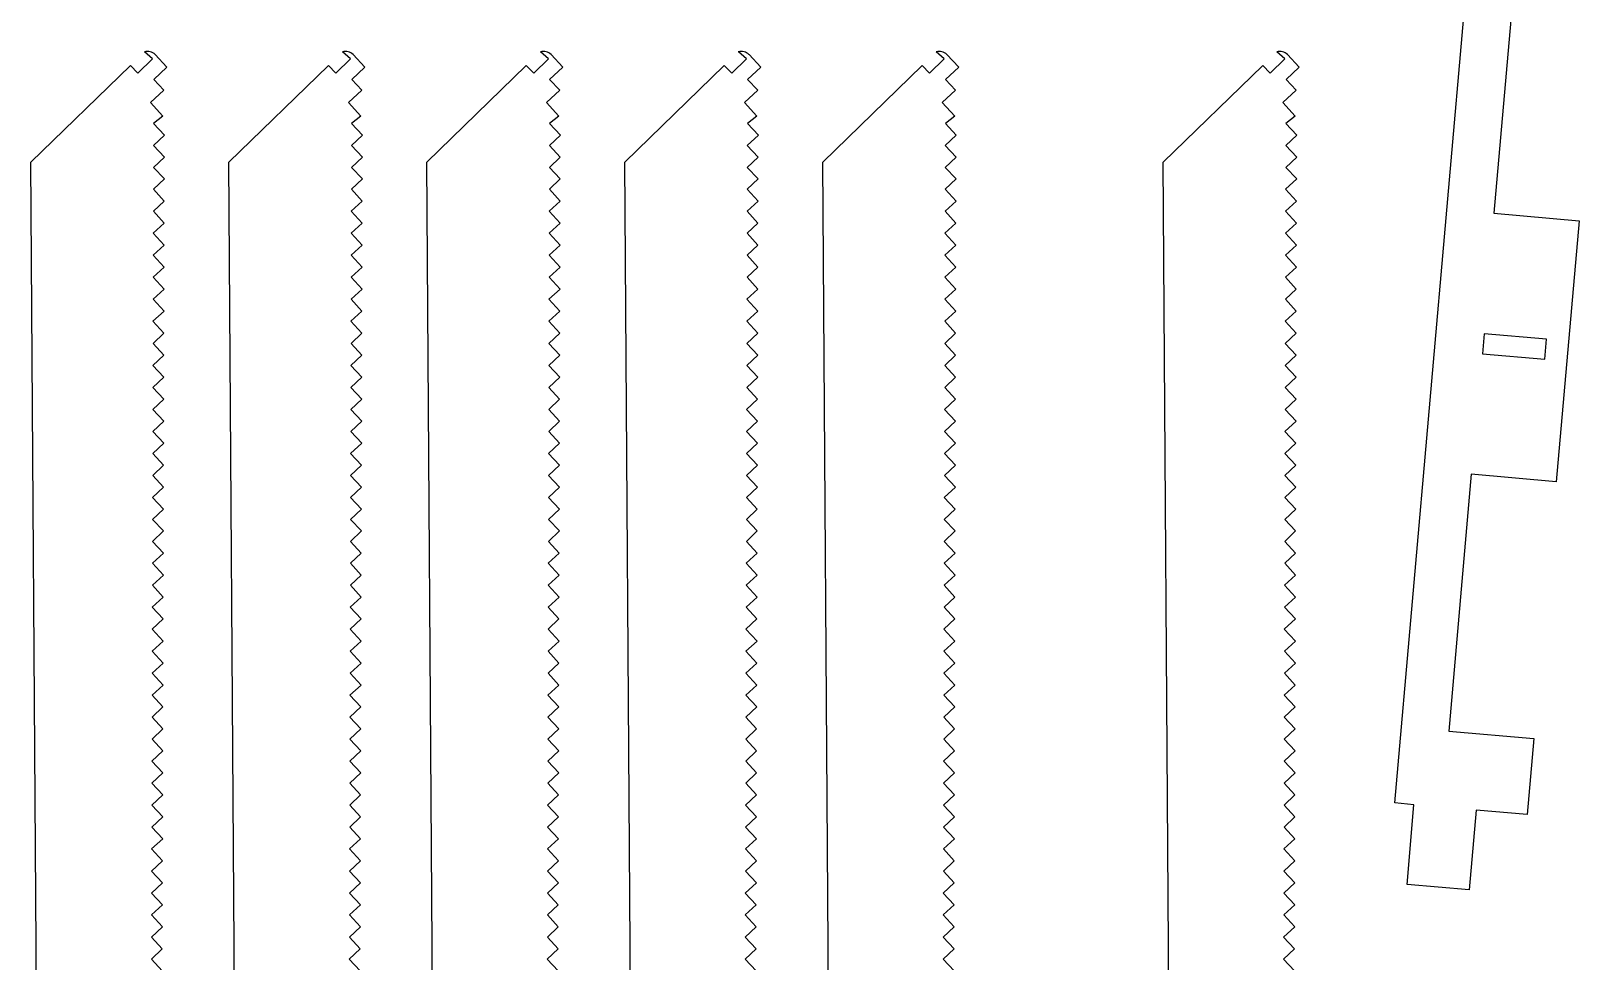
# Model space of a CAD drawing. Extents: x 12 to 2357, y -4 to 494.
# Drawn here: x 1372 to 1488.1, y 128.3 to 198 of the extents above; entities that cross this region are included whole.
import ezdxf

# ---------------------------------------------------------------- set-up
doc = ezdxf.new("R2010")
doc.units = 0
doc.layers.get('0').update_dxf_attribs({"linetype": 'CONTINUOUS'})

msp = doc.modelspace()

# ---------------------------------------------------------------- linework, layer by layer
for p, q in [((1474.29, 140.16), (1483.86, 249.55)), ((1483.41, 203.62), (1481.72, 184.37)), ((1381.15, 195.96), (1380.55, 196.48)), ((1381.35, 196.27), (1382.23, 195.33)), ((1395.99, 195.96), (1395.39, 196.48)), ((1396.19, 196.27), (1397.07, 195.33)), ((1410.83, 195.96), (1410.23, 196.48)), ((1411.03, 196.27), (1411.91, 195.33)), ((1425.67, 195.96), (1425.07, 196.48)), ((1425.87, 196.27), (1426.75, 195.33)), ((1440.51, 195.96), (1439.91, 196.48)), ((1440.71, 196.27), (1441.59, 195.33)), ((1466.04, 195.96), (1465.44, 196.48)), ((1466.23, 196.27), (1467.11, 195.33)), ((1372.03, 188.19), (1379.49, 195.45)), ((1379.49, 195.45), (1380.05, 194.88)), ((1380.05, 194.88), (1381.15, 195.96)), ((1382.23, 195.33), (1381.24, 194.41)), ((1386.87, 188.19), (1394.33, 195.45)), ((1394.33, 195.45), (1394.89, 194.88)), ((1394.89, 194.88), (1395.99, 195.96)), ((1397.07, 195.33), (1396.08, 194.41)), ((1401.71, 188.19), (1409.17, 195.45)), ((1409.17, 195.45), (1409.73, 194.88)), ((1409.73, 194.88), (1410.83, 195.96)), ((1411.91, 195.33), (1410.92, 194.41)), ((1416.55, 188.19), (1424.01, 195.45)), ((1424.01, 195.45), (1424.57, 194.88)), ((1424.57, 194.88), (1425.67, 195.96)), ((1426.75, 195.33), (1425.76, 194.41)), ((1431.39, 188.19), (1438.85, 195.45)), ((1438.85, 195.45), (1439.41, 194.88)), ((1439.41, 194.88), (1440.51, 195.96)), ((1441.59, 195.33), (1440.6, 194.41)), ((1456.92, 188.19), (1464.38, 195.45)), ((1464.38, 195.45), (1464.94, 194.88)), ((1464.94, 194.88), (1466.04, 195.96)), ((1467.11, 195.33), (1466.13, 194.41)), ((1381.24, 194.41), (1382, 193.59)), ((1396.08, 194.41), (1396.84, 193.59)), ((1410.92, 194.41), (1411.68, 193.59)), ((1425.76, 194.41), (1426.52, 193.59)), ((1440.6, 194.41), (1441.36, 193.59)), ((1466.13, 194.41), (1466.89, 193.59)), ((1382, 193.59), (1381, 192.67)), ((1396.84, 193.59), (1395.84, 192.67)), ((1411.68, 193.59), (1410.68, 192.67)), ((1426.52, 193.59), (1425.52, 192.67)), ((1441.36, 193.59), (1440.36, 192.67)), ((1466.89, 193.59), (1465.88, 192.67)), ((1381, 192.67), (1381.93, 191.66)), ((1381.93, 191.66), (1381.23, 191.11)), ((1395.84, 192.67), (1396.77, 191.66)), ((1396.77, 191.66), (1396.07, 191.11)), ((1410.68, 192.67), (1411.61, 191.66)), ((1411.61, 191.66), (1410.91, 191.11)), ((1425.52, 192.67), (1426.45, 191.66)), ((1426.45, 191.66), (1425.75, 191.11)), ((1440.36, 192.67), (1441.29, 191.66)), ((1441.29, 191.66), (1440.59, 191.11)), ((1465.88, 192.67), (1466.82, 191.66)), ((1466.82, 191.66), (1466.12, 191.11)), ((1381.23, 191.11), (1382.05, 190.23)), ((1396.07, 191.11), (1396.89, 190.23)), ((1410.91, 191.11), (1411.73, 190.23)), ((1425.75, 191.11), (1426.57, 190.23)), ((1440.59, 191.11), (1441.41, 190.23)), ((1466.12, 191.11), (1466.93, 190.23)), ((1382.05, 190.23), (1381.23, 189.46)), ((1381.23, 189.46), (1382.04, 188.58)), ((1396.89, 190.23), (1396.06, 189.46)), ((1396.06, 189.46), (1396.88, 188.58)), ((1411.73, 190.23), (1410.9, 189.46)), ((1410.9, 189.46), (1411.72, 188.58)), ((1426.57, 190.23), (1425.74, 189.46)), ((1425.74, 189.46), (1426.56, 188.58)), ((1441.41, 190.23), (1440.58, 189.46)), ((1440.58, 189.46), (1441.4, 188.58)), ((1466.93, 190.23), (1466.11, 189.46)), ((1466.11, 189.46), (1466.93, 188.58)), ((1373.24, 12.3), (1372.03, 188.19)), ((1382.04, 188.58), (1381.22, 187.81)), ((1388.08, 12.3), (1386.87, 188.19)), ((1396.88, 188.58), (1396.06, 187.81)), ((1402.92, 12.3), (1401.71, 188.19)), ((1411.72, 188.58), (1410.9, 187.81)), ((1417.76, 12.3), (1416.55, 188.19)), ((1426.56, 188.58), (1425.74, 187.81)), ((1432.6, 12.3), (1431.39, 188.19)), ((1441.4, 188.58), (1440.58, 187.81)), ((1458.13, 12.3), (1456.92, 188.19)), ((1466.93, 188.58), (1466.11, 187.81)), ((1381.22, 187.81), (1382.04, 186.94)), ((1382.04, 186.94), (1381.22, 186.17)), ((1396.06, 187.81), (1396.88, 186.94)), ((1396.88, 186.94), (1396.06, 186.17)), ((1410.9, 187.81), (1411.72, 186.94)), ((1411.72, 186.94), (1410.9, 186.17)), ((1425.74, 187.81), (1426.56, 186.94)), ((1426.56, 186.94), (1425.74, 186.17)), ((1440.58, 187.81), (1441.4, 186.94)), ((1441.4, 186.94), (1440.58, 186.17)), ((1466.93, 186.94), (1466.1, 186.17)), ((1466.11, 187.81), (1466.93, 186.94)), ((1381.22, 186.17), (1382.03, 185.28)), ((1396.06, 186.17), (1396.87, 185.28)), ((1410.9, 186.17), (1411.71, 185.28)), ((1425.74, 186.17), (1426.55, 185.28)), ((1440.58, 186.17), (1441.39, 185.28)), ((1466.1, 186.17), (1466.92, 185.28)), ((1382.03, 185.28), (1381.21, 184.52)), ((1396.87, 185.28), (1396.05, 184.52)), ((1411.71, 185.28), (1410.89, 184.52)), ((1426.55, 185.28), (1425.73, 184.52)), ((1441.39, 185.28), (1440.57, 184.52)), ((1466.92, 185.28), (1466.1, 184.52)), ((1382.02, 183.64), (1381.2, 182.87)), ((1381.21, 184.52), (1382.02, 183.64)), ((1396.86, 183.64), (1396.04, 182.87)), ((1396.05, 184.52), (1396.86, 183.64)), ((1411.7, 183.64), (1410.88, 182.87)), ((1410.89, 184.52), (1411.7, 183.64)), ((1426.54, 183.64), (1425.72, 182.87)), ((1425.73, 184.52), (1426.54, 183.64)), ((1441.38, 183.64), (1440.56, 182.87)), ((1440.57, 184.52), (1441.38, 183.64)), ((1466.91, 183.64), (1466.08, 182.87)), ((1466.1, 184.52), (1466.91, 183.64)), ((1481.72, 184.37), (1488.1, 183.81)), ((1488.1, 183.81), (1486.39, 164.24)), ((1381.2, 182.87), (1382.03, 181.98)), ((1396.04, 182.87), (1396.86, 181.98)), ((1410.88, 182.87), (1411.7, 181.98)), ((1425.72, 182.87), (1426.54, 181.98)), ((1440.56, 182.87), (1441.38, 181.98)), ((1466.08, 182.87), (1466.91, 181.98)), ((1382.03, 181.98), (1381.2, 181.22)), ((1381.2, 181.22), (1382.02, 180.34)), ((1396.86, 181.98), (1396.04, 181.22)), ((1396.04, 181.22), (1396.86, 180.34)), ((1411.7, 181.98), (1410.88, 181.22)), ((1410.88, 181.22), (1411.7, 180.34)), ((1426.54, 181.98), (1425.72, 181.22)), ((1425.72, 181.22), (1426.54, 180.34)), ((1441.38, 181.98), (1440.56, 181.22)), ((1440.56, 181.22), (1441.38, 180.34)), ((1466.91, 181.98), (1466.09, 181.22)), ((1466.09, 181.22), (1466.91, 180.34)), ((1382.02, 180.34), (1381.2, 179.57)), ((1396.86, 180.34), (1396.04, 179.57)), ((1411.7, 180.34), (1410.88, 179.57)), ((1426.54, 180.34), (1425.72, 179.57)), ((1441.38, 180.34), (1440.56, 179.57)), ((1466.91, 180.34), (1466.09, 179.57)), ((1381.2, 179.57), (1382.02, 178.69)), ((1396.04, 179.57), (1396.86, 178.69)), ((1410.88, 179.57), (1411.7, 178.69)), ((1425.72, 179.57), (1426.54, 178.69)), ((1440.56, 179.57), (1441.38, 178.69)), ((1466.09, 179.57), (1466.9, 178.69)), ((1382.02, 178.69), (1381.19, 177.92)), ((1381.19, 177.92), (1382.01, 177.04)), ((1396.86, 178.69), (1396.03, 177.92)), ((1396.03, 177.92), (1396.85, 177.04)), ((1411.7, 178.69), (1410.87, 177.92)), ((1410.87, 177.92), (1411.69, 177.04)), ((1426.54, 178.69), (1425.71, 177.92)), ((1425.71, 177.92), (1426.53, 177.04)), ((1441.38, 178.69), (1440.55, 177.92)), ((1440.55, 177.92), (1441.37, 177.04)), ((1466.9, 178.69), (1466.08, 177.92)), ((1466.08, 177.92), (1466.9, 177.04)), ((1382.01, 177.04), (1381.18, 176.27)), ((1396.85, 177.04), (1396.02, 176.27)), ((1411.69, 177.04), (1410.86, 176.27)), ((1426.53, 177.04), (1425.7, 176.27)), ((1441.37, 177.04), (1440.54, 176.27)), ((1466.9, 177.04), (1466.07, 176.27)), ((1381.18, 176.27), (1382, 175.38)), ((1382, 175.38), (1381.19, 174.61)), ((1396.02, 176.27), (1396.84, 175.38)), ((1396.84, 175.38), (1396.03, 174.61)), ((1410.86, 176.27), (1411.68, 175.38)), ((1411.68, 175.38), (1410.87, 174.61)), ((1425.7, 176.27), (1426.52, 175.38)), ((1426.52, 175.38), (1425.7, 174.61)), ((1440.54, 176.27), (1441.36, 175.38)), ((1441.36, 175.38), (1440.54, 174.61)), ((1466.07, 176.27), (1466.89, 175.38)), ((1466.89, 175.38), (1466.07, 174.61)), ((1480.99, 175.33), (1480.86, 173.83)), ((1485.66, 174.92), (1480.99, 175.33)), ((1381.19, 174.61), (1382, 173.74)), ((1396.03, 174.61), (1396.84, 173.74)), ((1410.87, 174.61), (1411.68, 173.74)), ((1425.7, 174.61), (1426.52, 173.74)), ((1440.54, 174.61), (1441.36, 173.74)), ((1466.07, 174.61), (1466.89, 173.74)), ((1485.53, 173.43), (1485.66, 174.92)), ((1382, 173.74), (1381.18, 172.96)), ((1381.18, 172.96), (1382, 172.08)), ((1396.84, 173.74), (1396.02, 172.96)), ((1396.02, 172.96), (1396.84, 172.08)), ((1411.68, 173.74), (1410.86, 172.96)), ((1410.86, 172.96), (1411.68, 172.08)), ((1426.52, 173.74), (1425.7, 172.96)), ((1425.7, 172.96), (1426.52, 172.08)), ((1441.36, 173.74), (1440.54, 172.96)), ((1440.54, 172.96), (1441.36, 172.08)), ((1466.89, 173.74), (1466.06, 172.96)), ((1466.06, 172.96), (1466.89, 172.08)), ((1480.86, 173.83), (1485.53, 173.43)), ((1382, 172.08), (1381.18, 171.32)), ((1396.84, 172.08), (1396.02, 171.32)), ((1411.68, 172.08), (1410.86, 171.32)), ((1426.52, 172.08), (1425.7, 171.32)), ((1441.36, 172.08), (1440.54, 171.32)), ((1466.89, 172.08), (1466.06, 171.32)), ((1381.18, 171.32), (1381.99, 170.44)), ((1396.02, 171.32), (1396.83, 170.44)), ((1410.86, 171.32), (1411.67, 170.44)), ((1425.7, 171.32), (1426.51, 170.44)), ((1440.54, 171.32), (1441.35, 170.44)), ((1466.06, 171.32), (1466.88, 170.44)), ((1381.99, 170.44), (1381.17, 169.67)), ((1381.17, 169.67), (1381.99, 168.78)), ((1396.83, 170.44), (1396.01, 169.67)), ((1396.01, 169.67), (1396.83, 168.78)), ((1411.67, 170.44), (1410.85, 169.67)), ((1410.85, 169.67), (1411.67, 168.78)), ((1426.51, 170.44), (1425.69, 169.67)), ((1425.69, 169.67), (1426.51, 168.78)), ((1441.35, 170.44), (1440.53, 169.67)), ((1440.53, 169.67), (1441.35, 168.78)), ((1466.88, 170.44), (1466.06, 169.67)), ((1466.06, 169.67), (1466.88, 168.78)), ((1381.99, 168.78), (1381.17, 168.02)), ((1396.83, 168.78), (1396.01, 168.02)), ((1411.67, 168.78), (1410.85, 168.02)), ((1426.51, 168.78), (1425.69, 168.02)), ((1441.35, 168.78), (1440.53, 168.02)), ((1466.88, 168.78), (1466.05, 168.02)), ((1381.99, 167.14), (1381.16, 166.37)), ((1381.17, 168.02), (1381.99, 167.14)), ((1396.83, 167.14), (1396, 166.37)), ((1396.01, 168.02), (1396.83, 167.14)), ((1411.67, 167.14), (1410.84, 166.37)), ((1410.85, 168.02), (1411.67, 167.14)), ((1426.5, 167.14), (1425.68, 166.37)), ((1425.69, 168.02), (1426.5, 167.14)), ((1441.34, 167.14), (1440.52, 166.37)), ((1440.53, 168.02), (1441.34, 167.14)), ((1466.05, 168.02), (1466.87, 167.14)), ((1466.87, 167.14), (1466.05, 166.37)), ((1381.16, 166.37), (1381.98, 165.49)), ((1396, 166.37), (1396.82, 165.49)), ((1410.84, 166.37), (1411.66, 165.49)), ((1425.68, 166.37), (1426.5, 165.49)), ((1440.52, 166.37), (1441.34, 165.49)), ((1466.05, 166.37), (1466.87, 165.49)), ((1381.98, 165.49), (1381.16, 164.72)), ((1396.82, 165.49), (1396, 164.72)), ((1411.66, 165.49), (1410.84, 164.72)), ((1426.5, 165.49), (1425.68, 164.72)), ((1441.34, 165.49), (1440.52, 164.72)), ((1466.87, 165.49), (1466.05, 164.72)), ((1381.98, 163.84), (1381.15, 163.07)), ((1381.16, 164.72), (1381.98, 163.84)), ((1396.82, 163.84), (1395.99, 163.07)), ((1396, 164.72), (1396.82, 163.84)), ((1411.66, 163.84), (1410.83, 163.07)), ((1410.84, 164.72), (1411.66, 163.84)), ((1426.5, 163.84), (1425.67, 163.07)), ((1425.68, 164.72), (1426.5, 163.84)), ((1441.34, 163.84), (1440.51, 163.07)), ((1440.52, 164.72), (1441.34, 163.84)), ((1466.86, 163.84), (1466.04, 163.07)), ((1466.05, 164.72), (1466.86, 163.84)), ((1480.01, 164.8), (1478.33, 145.55)), ((1486.39, 164.24), (1480.01, 164.8)), ((1381.15, 163.07), (1381.97, 162.19)), ((1395.99, 163.07), (1396.81, 162.19)), ((1410.83, 163.07), (1411.65, 162.19)), ((1425.67, 163.07), (1426.49, 162.19)), ((1440.51, 163.07), (1441.33, 162.19)), ((1466.04, 163.07), (1466.86, 162.19)), ((1381.97, 162.19), (1381.15, 161.42)), ((1381.15, 161.42), (1381.97, 160.55)), ((1396.81, 162.19), (1395.99, 161.42)), ((1395.99, 161.42), (1396.81, 160.55)), ((1411.65, 162.19), (1410.83, 161.42)), ((1410.83, 161.42), (1411.65, 160.55)), ((1426.49, 162.19), (1425.67, 161.42)), ((1425.67, 161.42), (1426.49, 160.55)), ((1441.33, 162.19), (1440.51, 161.42)), ((1440.51, 161.42), (1441.33, 160.55)), ((1466.86, 162.19), (1466.04, 161.42)), ((1466.04, 161.42), (1466.85, 160.55)), ((1381.97, 160.55), (1381.15, 159.77)), ((1396.81, 160.55), (1395.99, 159.77)), ((1411.65, 160.55), (1410.83, 159.77)), ((1426.49, 160.55), (1425.67, 159.77)), ((1441.33, 160.55), (1440.5, 159.77)), ((1466.85, 160.55), (1466.03, 159.77)), ((1381.15, 159.77), (1381.96, 158.89)), ((1395.99, 159.77), (1396.8, 158.89)), ((1410.83, 159.77), (1411.64, 158.89)), ((1425.67, 159.77), (1426.48, 158.89)), ((1440.5, 159.77), (1441.32, 158.89)), ((1466.03, 159.77), (1466.85, 158.89)), ((1381.96, 158.89), (1381.14, 158.13)), ((1381.14, 158.13), (1381.96, 157.25)), ((1396.8, 158.89), (1395.98, 158.13)), ((1395.98, 158.13), (1396.8, 157.25)), ((1411.64, 158.89), (1410.82, 158.13)), ((1410.82, 158.13), (1411.64, 157.25)), ((1426.48, 158.89), (1425.66, 158.13)), ((1425.66, 158.13), (1426.48, 157.25)), ((1441.32, 158.89), (1440.5, 158.13)), ((1440.5, 158.13), (1441.32, 157.25)), ((1466.85, 158.89), (1466.03, 158.13)), ((1466.03, 158.13), (1466.85, 157.25)), ((1381.96, 157.25), (1381.14, 156.48)), ((1396.8, 157.25), (1395.98, 156.48)), ((1411.64, 157.25), (1410.82, 156.48)), ((1426.48, 157.25), (1425.66, 156.48)), ((1441.32, 157.25), (1440.5, 156.48)), ((1466.85, 157.25), (1466.02, 156.48)), ((1381.95, 155.59), (1381.13, 154.83)), ((1381.14, 156.48), (1381.95, 155.59)), ((1396.79, 155.59), (1395.97, 154.83)), ((1395.98, 156.48), (1396.79, 155.59)), ((1411.63, 155.59), (1410.81, 154.83)), ((1410.82, 156.48), (1411.63, 155.59)), ((1426.47, 155.59), (1425.65, 154.83)), ((1425.66, 156.48), (1426.47, 155.59)), ((1441.31, 155.59), (1440.49, 154.83)), ((1440.5, 156.48), (1441.31, 155.59)), ((1466.02, 156.48), (1466.84, 155.59)), ((1466.84, 155.59), (1466.02, 154.83)), ((1381.13, 154.83), (1381.94, 153.96)), ((1395.97, 154.83), (1396.78, 153.96)), ((1410.81, 154.83), (1411.62, 153.96)), ((1425.65, 154.83), (1426.46, 153.96)), ((1440.49, 154.83), (1441.3, 153.96)), ((1466.02, 154.83), (1466.83, 153.96)), ((1381.94, 153.96), (1381.12, 153.19)), ((1396.78, 153.96), (1395.96, 153.19)), ((1411.62, 153.96), (1410.8, 153.19)), ((1426.46, 153.96), (1425.64, 153.19)), ((1441.3, 153.96), (1440.48, 153.19)), ((1466.83, 153.96), (1466, 153.19)), ((1381.12, 153.19), (1381.95, 152.3)), ((1381.95, 152.3), (1381.12, 151.53)), ((1395.96, 153.19), (1396.79, 152.3)), ((1396.79, 152.3), (1395.96, 151.53)), ((1410.8, 153.19), (1411.63, 152.3)), ((1411.63, 152.3), (1410.8, 151.53)), ((1425.64, 153.19), (1426.47, 152.3)), ((1426.47, 152.3), (1425.64, 151.53)), ((1440.48, 153.19), (1441.31, 152.3)), ((1441.31, 152.3), (1440.48, 151.53)), ((1466, 153.19), (1466.83, 152.3)), ((1466.83, 152.3), (1466.01, 151.53)), ((1381.12, 151.53), (1381.94, 150.65)), ((1395.96, 151.53), (1396.78, 150.65)), ((1410.8, 151.53), (1411.62, 150.65)), ((1425.64, 151.53), (1426.46, 150.65)), ((1440.48, 151.53), (1441.3, 150.65)), ((1466.01, 151.53), (1466.83, 150.65)), ((1381.94, 150.65), (1381.12, 149.89)), ((1381.12, 149.89), (1381.94, 149)), ((1396.78, 150.65), (1395.96, 149.89)), ((1395.96, 149.89), (1396.78, 149)), ((1411.62, 150.65), (1410.8, 149.89)), ((1410.8, 149.89), (1411.62, 149)), ((1426.46, 150.65), (1425.64, 149.89)), ((1425.64, 149.89), (1426.46, 149)), ((1441.3, 150.65), (1440.48, 149.89)), ((1440.48, 149.89), (1441.3, 149)), ((1466.83, 150.65), (1466.01, 149.89)), ((1466.01, 149.89), (1466.82, 149)), ((1381.94, 149), (1381.11, 148.23)), ((1396.78, 149), (1395.95, 148.23)), ((1411.62, 149), (1410.79, 148.23)), ((1426.46, 149), (1425.63, 148.23)), ((1441.3, 149), (1440.47, 148.23)), ((1466.82, 149), (1466, 148.23)), ((1381.11, 148.23), (1381.93, 147.36)), ((1395.95, 148.23), (1396.77, 147.36)), ((1410.79, 148.23), (1411.61, 147.36)), ((1425.63, 148.23), (1426.45, 147.36)), ((1440.47, 148.23), (1441.29, 147.36)), ((1466, 148.23), (1466.82, 147.36)), ((1381.93, 147.36), (1381.11, 146.59)), ((1381.11, 146.59), (1381.92, 145.72)), ((1396.77, 147.36), (1395.95, 146.59)), ((1395.95, 146.59), (1396.76, 145.72)), ((1411.61, 147.36), (1410.79, 146.59)), ((1410.79, 146.59), (1411.6, 145.72)), ((1426.45, 147.36), (1425.63, 146.59)), ((1425.63, 146.59), (1426.44, 145.72)), ((1441.29, 147.36), (1440.47, 146.59)), ((1440.47, 146.59), (1441.28, 145.72)), ((1466.82, 147.36), (1466, 146.59)), ((1466, 146.59), (1466.81, 145.72)), ((1381.92, 145.72), (1381.11, 144.95)), ((1396.76, 145.72), (1395.95, 144.95)), ((1411.6, 145.72), (1410.79, 144.95)), ((1426.44, 145.72), (1425.63, 144.95)), ((1441.28, 145.72), (1440.47, 144.95)), ((1466.81, 145.72), (1465.99, 144.95)), ((1478.33, 145.55), (1484.7, 144.99)), ((1381.92, 144.07), (1381.1, 143.3)), ((1381.11, 144.95), (1381.92, 144.07)), ((1396.76, 144.07), (1395.94, 143.3)), ((1395.95, 144.95), (1396.76, 144.07)), ((1411.6, 144.07), (1410.78, 143.3)), ((1410.79, 144.95), (1411.6, 144.07)), ((1426.44, 144.07), (1425.62, 143.3)), ((1425.63, 144.95), (1426.44, 144.07)), ((1441.28, 144.07), (1440.46, 143.3)), ((1440.47, 144.95), (1441.28, 144.07)), ((1466.81, 144.07), (1465.98, 143.3)), ((1465.99, 144.95), (1466.81, 144.07)), ((1484.7, 144.99), (1484.2, 139.29)), ((1381.1, 143.3), (1381.92, 142.41)), ((1395.94, 143.3), (1396.76, 142.41)), ((1410.78, 143.3), (1411.6, 142.41)), ((1425.62, 143.3), (1426.44, 142.41)), ((1440.46, 143.3), (1441.28, 142.41)), ((1465.98, 143.3), (1466.81, 142.41)), ((1381.92, 142.41), (1381.1, 141.65)), ((1381.1, 141.65), (1381.91, 140.77)), ((1396.76, 142.41), (1395.94, 141.65)), ((1395.94, 141.65), (1396.75, 140.77)), ((1411.6, 142.41), (1410.78, 141.65)), ((1410.78, 141.65), (1411.59, 140.77)), ((1426.44, 142.41), (1425.62, 141.65)), ((1425.62, 141.65), (1426.43, 140.77)), ((1441.28, 142.41), (1440.46, 141.65)), ((1440.46, 141.65), (1441.27, 140.77)), ((1466.81, 142.41), (1465.98, 141.65)), ((1465.98, 141.65), (1466.8, 140.77)), ((1381.91, 140.77), (1381.09, 140)), ((1396.75, 140.77), (1395.93, 140)), ((1411.59, 140.77), (1410.77, 140)), ((1426.43, 140.77), (1425.61, 140)), ((1441.27, 140.77), (1440.45, 140)), ((1466.8, 140.77), (1465.98, 140)), ((1381.09, 140), (1381.91, 139.12)), ((1395.93, 140), (1396.75, 139.12)), ((1410.77, 140), (1411.59, 139.12)), ((1425.61, 140), (1426.43, 139.12)), ((1440.45, 140), (1441.27, 139.12)), ((1465.98, 140), (1466.8, 139.12)), ((1475.72, 140.03), (1474.29, 140.16)), ((1475.2, 134.05), (1475.72, 140.03)), ((1480.39, 139.62), (1479.86, 133.65)), ((1484.2, 139.29), (1480.39, 139.62)), ((1381.91, 139.12), (1381.09, 138.35)), ((1381.09, 138.35), (1381.91, 137.47)), ((1396.75, 139.12), (1395.93, 138.35)), ((1395.93, 138.35), (1396.75, 137.47)), ((1411.59, 139.12), (1410.77, 138.35)), ((1410.77, 138.35), (1411.59, 137.47)), ((1426.43, 139.12), (1425.61, 138.35)), ((1425.61, 138.35), (1426.43, 137.47)), ((1441.27, 139.12), (1440.45, 138.35)), ((1440.45, 138.35), (1441.27, 137.47)), ((1466.8, 139.12), (1465.98, 138.35)), ((1465.98, 138.35), (1466.79, 137.47)), ((1381.91, 137.47), (1381.08, 136.71)), ((1396.75, 137.47), (1395.92, 136.71)), ((1411.59, 137.47), (1410.76, 136.71)), ((1426.43, 137.47), (1425.6, 136.71)), ((1441.27, 137.47), (1440.44, 136.71)), ((1466.79, 137.47), (1465.97, 136.71)), ((1381.08, 136.71), (1381.9, 135.82)), ((1381.9, 135.82), (1381.08, 135.05)), ((1395.92, 136.71), (1396.74, 135.82)), ((1396.74, 135.82), (1395.92, 135.05)), ((1410.76, 136.71), (1411.58, 135.82)), ((1411.58, 135.82), (1410.76, 135.05)), ((1425.6, 136.71), (1426.42, 135.82)), ((1426.42, 135.82), (1425.6, 135.05)), ((1440.44, 136.71), (1441.26, 135.82)), ((1441.26, 135.82), (1440.44, 135.05)), ((1465.97, 136.71), (1466.79, 135.82)), ((1466.79, 135.82), (1465.97, 135.05)), ((1381.08, 135.05), (1381.9, 134.18)), ((1395.92, 135.05), (1396.74, 134.18)), ((1410.76, 135.05), (1411.58, 134.18)), ((1425.6, 135.05), (1426.42, 134.18)), ((1440.44, 135.05), (1441.26, 134.18)), ((1465.97, 135.05), (1466.78, 134.18)), ((1381.9, 134.18), (1381.07, 133.4)), ((1396.74, 134.18), (1395.91, 133.4)), ((1411.58, 134.18), (1410.75, 133.4)), ((1426.42, 134.18), (1425.59, 133.4)), ((1441.26, 134.18), (1440.43, 133.4)), ((1466.78, 134.18), (1465.96, 133.4)), ((1479.86, 133.65), (1475.2, 134.05)), ((1381.07, 133.4), (1381.89, 132.52)), ((1381.89, 132.52), (1381.07, 131.76)), ((1395.91, 133.4), (1396.73, 132.52)), ((1396.73, 132.52), (1395.91, 131.76)), ((1410.75, 133.4), (1411.57, 132.52)), ((1411.57, 132.52), (1410.75, 131.76)), ((1425.59, 133.4), (1426.41, 132.52)), ((1426.41, 132.52), (1425.59, 131.76)), ((1440.43, 133.4), (1441.25, 132.52)), ((1441.25, 132.52), (1440.43, 131.76)), ((1465.96, 133.4), (1466.78, 132.52)), ((1466.78, 132.52), (1465.96, 131.76)), ((1381.07, 131.76), (1381.89, 130.88)), ((1395.91, 131.76), (1396.73, 130.88)), ((1410.75, 131.76), (1411.57, 130.88)), ((1425.59, 131.76), (1426.41, 130.88)), ((1440.43, 131.76), (1441.25, 130.88)), ((1465.96, 131.76), (1466.78, 130.88)), ((1381.89, 130.88), (1381.07, 130.1)), ((1381.07, 130.1), (1381.88, 129.23)), ((1396.73, 130.88), (1395.91, 130.1)), ((1395.91, 130.1), (1396.72, 129.23)), ((1411.57, 130.88), (1410.75, 130.1)), ((1410.75, 130.1), (1411.56, 129.23)), ((1426.41, 130.88), (1425.59, 130.1)), ((1425.59, 130.1), (1426.4, 129.23)), ((1441.25, 130.88), (1440.43, 130.1)), ((1440.43, 130.1), (1441.24, 129.23)), ((1466.78, 130.88), (1465.95, 130.1)), ((1465.95, 130.1), (1466.77, 129.23)), ((1381.88, 129.23), (1381.06, 128.46)), ((1396.72, 129.23), (1395.9, 128.46)), ((1411.56, 129.23), (1410.74, 128.46)), ((1426.4, 129.23), (1425.58, 128.46)), ((1441.24, 129.23), (1440.42, 128.46)), ((1466.77, 129.23), (1465.95, 128.46)), ((1381.06, 128.46), (1381.88, 127.58)), ((1395.9, 128.46), (1396.72, 127.58)), ((1410.74, 128.46), (1411.56, 127.58)), ((1425.58, 128.46), (1426.4, 127.58)), ((1440.42, 128.46), (1441.24, 127.58)), ((1465.95, 128.46), (1466.77, 127.58))]:
    msp.add_line(p, q)
for centre in [(1380.77, 195.69), (1395.61, 195.69), (1410.45, 195.69), (1425.29, 195.69), (1440.13, 195.69), (1465.66, 195.69)]:
    msp.add_arc(centre, 0.818, 45.4307, 105.8783)

doc.saveas('drawing.dxf')
